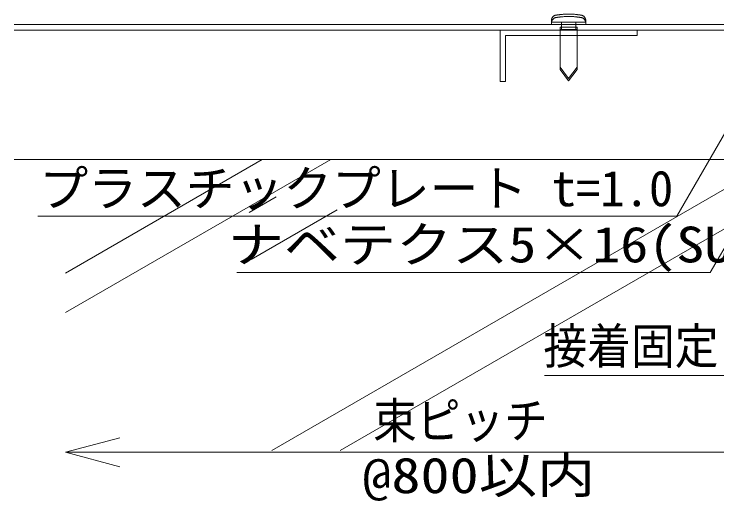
# Model space of a CAD drawing. Units: millimetres, scale not verified. Extents: x -4750 to 4750, y -3000 to 3000.
# Drawn here: x -2150.3 to -1944.9, y 340.4 to 482.7 of the extents above; entities that cross this region are included whole.
import ezdxf
from ezdxf.enums import TextEntityAlignment as Align

# ---------------------------------------------------------------- set-up
doc = ezdxf.new("R2010")
doc.units = ezdxf.units.MM
doc.header["$LTSCALE"] = 5
for name, color, linetype, lineweight in [('0-0_デッキ', 7, 'Continuous', 9), ('0-2_根太', 7, 'Continuous', 9), ('0-3_一般', 7, 'Continuous', 9), ('0-6_文字', 7, 'Continuous', 9), ('0-7_寸法', 7, 'Continuous', 9), ('0-8_ビス', 7, 'Continuous', 9)]:
    doc.layers.add(name, color=color, linetype=linetype, lineweight=lineweight)
doc.styles.add('ＭＳ ゴシック', font='')
doc.styles.get('ＭＳ ゴシック').set_extended_font_data('MS Gothic')

# ---------------------------------------------------------------- blocks, each defined once
blk = doc.blocks.new('グループ-244-1')
at = {"layer": '0-8_ビス'}
for p, q in [((-10407.4, -8968.4), (-10407.4, -8940.4)), ((-10407.4, -8968.4), (-10407.4, -8940.4)), ((-10407.4, -8968.4), (-10407.4, -8940.4)), ((-10322.6, -8940.4), (-10322.6, -8968.4)), ((-10322.6, -8940.4), (-10322.6, -8968.4)), ((-10322.6, -8940.4), (-10322.6, -8968.4))]:
    blk.add_line(p, q, dxfattribs=at)
for points in [[(-10457.2, -8909.3), (-10458.6, -8911.1), (-10459.9, -8912.9), (-10461.1, -8914.9), (-10462.1, -8916.8), (-10462.9, -8918.9), (-10463.6, -8921), (-10464.2, -8923), (-10464.6, -8925.1), (-10464.9, -8927.2), (-10465, -8929.2), (-10465, -8930.5), (-10465, -8930.9), (-10465, -8931.4), (-10465, -8931.9), (-10465, -8932.4), (-10465, -8932.9), (-10465, -8933.3), (-10465, -8933.8), (-10465, -8934.3), (-10465, -8934.8), (-10465, -8935.3), (-10465, -8935.7), (-10465, -8936.2), (-10465, -8936.7), (-10465, -8937.2), (-10465, -8937.7), (-10465, -8938.2), (-10465, -8938.6), (-10465, -8939.1), (-10465, -8939.6), (-10465, -8940.1), (-10462.7, -8940.4), (-10453.2, -8940.4), (-10443.8, -8940.4), (-10434.4, -8940.4), (-10425, -8940.4), (-10415.6, -8940.4), (-10406.2, -8940.4), (-10396.8, -8940.4)], [(-10382.1, -8892.8), (-10386.8, -8893.1), (-10391.5, -8893.3), (-10396.2, -8893.7), (-10400.9, -8894.1), (-10405.6, -8894.6), (-10410.3, -8895.1), (-10415, -8895.6), (-10416, -8895.8), (-10417.1, -8895.9), (-10418.1, -8896), (-10419.2, -8896.2), (-10420.2, -8896.3), (-10421.2, -8896.4), (-10422.3, -8896.6), (-10423.3, -8896.7), (-10424.4, -8896.8), (-10425.4, -8897), (-10426.4, -8897.1), (-10427.5, -8897.2), (-10428.5, -8897.4), (-10429.5, -8897.5), (-10430.6, -8897.6), (-10431.6, -8897.8), (-10432.7, -8897.9), (-10433.7, -8898), (-10434.7, -8898.2), (-10435.8, -8898.3), (-10436.8, -8898.4), (-10438.6, -8898.7), (-10440.6, -8899.1), (-10442.6, -8899.7), (-10444.6, -8900.4), (-10446.6, -8901.2), (-10448.5, -8902.2), (-10450.4, -8903.4), (-10452.3, -8904.6), (-10454, -8906.1), (-10455.7, -8907.6), (-10457.2, -8909.3)], [(-10285.9, -8900.2), (-10287.9, -8899.5), (-10290, -8899), (-10292, -8898.6), (-10293.5, -8898.4), (-10294.5, -8898.3), (-10295.5, -8898.1), (-10296.6, -8898), (-10297.6, -8897.9), (-10298.7, -8897.7), (-10299.7, -8897.6), (-10300.7, -8897.5), (-10301.8, -8897.3), (-10302.8, -8897.2), (-10303.8, -8897.1), (-10304.9, -8896.9), (-10305.9, -8896.8), (-10307, -8896.7), (-10308, -8896.5), (-10309, -8896.4), (-10310.1, -8896.3), (-10311.1, -8896.1), (-10312.2, -8896), (-10313.2, -8895.9), (-10314.2, -8895.7), (-10316.2, -8895.5), (-10320.9, -8894.9), (-10325.6, -8894.4), (-10330.3, -8894), (-10335, -8893.6), (-10339.7, -8893.3), (-10344.4, -8893), (-10349.1, -8892.8), (-10353.8, -8892.6), (-10358.5, -8892.5), (-10363.2, -8892.4), (-10367.9, -8892.5), (-10372.7, -8892.5), (-10377.4, -8892.6), (-10382.1, -8892.8)], [(-10265, -8940.4), (-10265, -8940), (-10265, -8939.5), (-10265, -8939), (-10265, -8938.5), (-10265, -8938), (-10265, -8937.6), (-10265, -8937.1), (-10265, -8936.6), (-10265, -8936.1), (-10265, -8935.6), (-10265, -8935.1), (-10265, -8934.7), (-10265, -8934.2), (-10265, -8933.7), (-10265, -8933.2), (-10265, -8932.7), (-10265, -8932.3), (-10265, -8931.8), (-10265, -8931.3), (-10265, -8930.8), (-10265, -8930.3), (-10265, -8928.7), (-10265.2, -8926.7), (-10265.5, -8924.6), (-10265.9, -8922.5), (-10266.5, -8920.4), (-10267.3, -8918.4), (-10268.2, -8916.3), (-10269.2, -8914.4), (-10270.4, -8912.4), (-10271.7, -8910.6), (-10273.2, -8908.9), (-10274.7, -8907.2), (-10276.4, -8905.7), (-10278.2, -8904.3), (-10280.1, -8903.1), (-10282, -8902), (-10283.9, -8901), (-10285.9, -8900.2)], [(-10396.8, -8940.4), (-10387.4, -8940.4), (-10377.9, -8940.4), (-10368.5, -8940.4), (-10359.1, -8940.4), (-10349.7, -8940.4), (-10340.3, -8940.4), (-10330.9, -8940.4), (-10321.5, -8940.4), (-10312.1, -8940.4), (-10302.7, -8940.4), (-10293.2, -8940.4), (-10283.8, -8940.4), (-10274.4, -8940.4), (-10265, -8940.4), (-10265, -8940.4)]]:
    blk.add_lwpolyline(points, dxfattribs=at)
blk.add_lwpolyline([(-10315, -8968.4), (-10315, -9202.7), (-10365, -9268.4), (-10415, -9202.7), (-10415, -8968.4)], close=True, dxfattribs=at)
blk = doc.blocks.new('グループ-261-1')
at = {"layer": '0-8_ビス'}
for p, q in [((-10407.4, -8982.4), (-10407.4, -8954.4)), ((-10407.4, -8982.4), (-10407.4, -8954.4)), ((-10407.4, -8982.4), (-10407.4, -8954.4)), ((-10322.6, -8954.4), (-10322.6, -8982.4)), ((-10322.6, -8954.4), (-10322.6, -8982.4)), ((-10322.6, -8954.4), (-10322.6, -8982.4))]:
    blk.add_line(p, q, dxfattribs=at)
for points in [[(-10382.1, -8906.8), (-10386.8, -8907.1), (-10391.5, -8907.3), (-10396.2, -8907.7), (-10400.9, -8908.1), (-10405.6, -8908.6), (-10410.3, -8909.1), (-10415, -8909.6), (-10416, -8909.8), (-10417.1, -8909.9), (-10418.1, -8910), (-10419.2, -8910.2), (-10420.2, -8910.3), (-10421.2, -8910.4), (-10422.3, -8910.6), (-10423.3, -8910.7), (-10424.4, -8910.8), (-10425.4, -8911), (-10426.4, -8911.1), (-10427.5, -8911.2), (-10428.5, -8911.4), (-10429.5, -8911.5), (-10430.6, -8911.6), (-10431.6, -8911.8), (-10432.7, -8911.9), (-10433.7, -8912), (-10434.7, -8912.2), (-10435.8, -8912.3), (-10436.8, -8912.4), (-10438.6, -8912.7), (-10440.6, -8913.1), (-10442.6, -8913.7), (-10444.6, -8914.4), (-10446.6, -8915.2), (-10448.5, -8916.2), (-10450.4, -8917.4), (-10452.3, -8918.6), (-10454, -8920.1), (-10455.7, -8921.6), (-10457.2, -8923.3)], [(-10285.9, -8914.2), (-10287.9, -8913.5), (-10290, -8913), (-10292, -8912.6), (-10293.5, -8912.4), (-10294.5, -8912.3), (-10295.5, -8912.1), (-10296.6, -8912), (-10297.6, -8911.9), (-10298.7, -8911.7), (-10299.7, -8911.6), (-10300.7, -8911.5), (-10301.8, -8911.3), (-10302.8, -8911.2), (-10303.8, -8911.1), (-10304.9, -8910.9), (-10305.9, -8910.8), (-10307, -8910.7), (-10308, -8910.5), (-10309, -8910.4), (-10310.1, -8910.3), (-10311.1, -8910.1), (-10312.2, -8910), (-10313.2, -8909.9), (-10314.2, -8909.7), (-10316.2, -8909.5), (-10320.9, -8908.9), (-10325.6, -8908.4), (-10330.3, -8908), (-10335, -8907.6), (-10339.7, -8907.3), (-10344.4, -8907), (-10349.1, -8906.8), (-10353.8, -8906.6), (-10358.5, -8906.5), (-10363.2, -8906.4), (-10367.9, -8906.5), (-10372.7, -8906.5), (-10377.4, -8906.6), (-10382.1, -8906.8)], [(-10457.2, -8923.3), (-10458.6, -8925.1), (-10459.9, -8926.9), (-10461.1, -8928.9), (-10462.1, -8930.8), (-10462.9, -8932.9), (-10463.6, -8935), (-10464.2, -8937), (-10464.6, -8939.1), (-10464.9, -8941.2), (-10465, -8943.2), (-10465, -8944.5), (-10465, -8944.9), (-10465, -8945.4), (-10465, -8945.9), (-10465, -8946.4), (-10465, -8946.9), (-10465, -8947.3), (-10465, -8947.8), (-10465, -8948.3), (-10465, -8948.8), (-10465, -8949.3), (-10465, -8949.7), (-10465, -8950.2), (-10465, -8950.7), (-10465, -8951.2), (-10465, -8951.7), (-10465, -8952.2), (-10465, -8952.6), (-10465, -8953.1), (-10465, -8953.6), (-10465, -8954.1), (-10462.7, -8954.4), (-10453.2, -8954.4), (-10443.8, -8954.4), (-10434.4, -8954.4), (-10425, -8954.4), (-10415.6, -8954.4), (-10406.2, -8954.4), (-10396.8, -8954.4)], [(-10265, -8954.4), (-10265, -8954), (-10265, -8953.5), (-10265, -8953), (-10265, -8952.5), (-10265, -8952), (-10265, -8951.6), (-10265, -8951.1), (-10265, -8950.6), (-10265, -8950.1), (-10265, -8949.6), (-10265, -8949.1), (-10265, -8948.7), (-10265, -8948.2), (-10265, -8947.7), (-10265, -8947.2), (-10265, -8946.7), (-10265, -8946.3), (-10265, -8945.8), (-10265, -8945.3), (-10265, -8944.8), (-10265, -8944.3), (-10265, -8942.7), (-10265.2, -8940.7), (-10265.5, -8938.6), (-10265.9, -8936.5), (-10266.5, -8934.4), (-10267.3, -8932.4), (-10268.2, -8930.3), (-10269.2, -8928.4), (-10270.4, -8926.4), (-10271.7, -8924.6), (-10273.2, -8922.9), (-10274.7, -8921.2), (-10276.4, -8919.7), (-10278.2, -8918.3), (-10280.1, -8917.1), (-10282, -8916), (-10283.9, -8915), (-10285.9, -8914.2)], [(-10396.8, -8954.4), (-10387.4, -8954.4), (-10377.9, -8954.4), (-10368.5, -8954.4), (-10359.1, -8954.4), (-10349.7, -8954.4), (-10340.3, -8954.4), (-10330.9, -8954.4), (-10321.5, -8954.4), (-10312.1, -8954.4), (-10302.7, -8954.4), (-10293.2, -8954.4), (-10283.8, -8954.4), (-10274.4, -8954.4), (-10265, -8954.4), (-10265, -8954.4)]]:
    blk.add_lwpolyline(points, dxfattribs=at)
blk.add_lwpolyline([(-10315, -8982.4), (-10315, -9216.7), (-10365, -9282.4), (-10415, -9216.7), (-10415, -8982.4)], close=True, dxfattribs=at)
blk = doc.blocks.new('グループ-467-1')
at = {"layer": '0-2_根太'}
for p, q in [((-8435.1, -8954.4), (-13605, -8954.4)), ((-8435.1, -8986.4), (-13605, -8986.4))]:
    blk.add_line(p, q, dxfattribs=at)

msp = doc.modelspace()

# ---------------------------------------------------------------- linework, layer by layer
at = {"layer": '0-0_デッキ'}
msp.add_lwpolyline([(-2008.251, 462.994), (-2008.251, 477.994), (-1968.251, 477.994), (-1968.251, 476.394), (-2006.651, 476.394), (-2006.651, 462.994)], close=True, dxfattribs=at)
msp.add_lwpolyline([(-2008.251, 462.994), (-2008.251, 477.994), (-1968.251, 477.994), (-1968.251, 476.394), (-2006.651, 476.394), (-2006.651, 462.994)], close=True, dxfattribs=at)
at = {"layer": '0-3_一般'}
msp.add_line((-1618.191, 440.194), (-2150.253, 440.194), dxfattribs=at)
msp.add_line((-1618.191, 440.194), (-2150.253, 440.194), dxfattribs=at)
msp.add_line((-1618.191, 440.194), (-2150.253, 440.194), dxfattribs=at)
at = {"layer": '0-3_一般', "color": 134}
for p, q in [((-2077.753, 440.194), (-2135.253, 406.996)), ((-2057.753, 440.194), (-2135.253, 395.449)), ((-2077.753, 440.194), (-2135.253, 406.996)), ((-2057.753, 440.194), (-2135.253, 395.449)), ((-2077.753, 440.194), (-2135.253, 406.996)), ((-2057.753, 440.194), (-2135.253, 395.449)), ((-1927.753, 440.194), (-2074.978, 355.194)), ((-1907.753, 440.194), (-2054.978, 355.194)), ((-2073.673, 429.297), (-2081.524, 424.764)), ((-2073.673, 429.297), (-2081.524, 424.764)), ((-2073.673, 429.297), (-2081.524, 424.764)), ((-2055.873, 425.486), (-2080.958, 411.004)), ((-2055.873, 425.486), (-2080.958, 411.004)), ((-2055.873, 425.486), (-2080.958, 411.004))]:
    msp.add_line(p, q, dxfattribs=at)
at = {"layer": '0-6_文字'}
for p, q in [((-1956.649, 423.657), (-1925.753, 477.169)), ((-1946.855, 407.143), (-1910.644, 469.864)), ((-1956.649, 423.657), (-2143.273, 423.657)), ((-1946.855, 407.143), (-2085.147, 407.143)), ((-1937.553, 377.137), (-1995.286, 377.137))]:
    msp.add_line(p, q, dxfattribs=at)
at = {"layer": '0-7_寸法'}
msp.add_line((-1635.253, 354.657), (-2135.253, 354.657), dxfattribs=at)
msp.add_lwpolyline([(-2119.378, 350.404), (-2135.253, 354.657), (-2119.378, 358.911)], dxfattribs=at)

# ---------------------------------------------------------------- block references
at = {"layer": '0-2_根太', "xscale": 0.05, "yscale": 0.05}
msp.add_blockref('グループ-467-1', (-1470, 927.316), dxfattribs=at)
at = {"layer": '0-8_ビス', "xscale": 0.05, "yscale": 0.05}
for name in ['グループ-244-1', 'グループ-261-1']:
    msp.add_blockref(name, (-1470, 927.316), dxfattribs=at)

# ---------------------------------------------------------------- texts
at = {"layer": '0-6_文字', "style": 'ＭＳ ゴシック'}
msp.add_text('プラスチックプレート t=1.0', height=10.45, dxfattribs=at).set_placement((-2142.857, 423.404), align=Align.BOTTOM_LEFT)
for s, height, width, p in [('ナベテクス5×16(SUS)', 10.45, 1.15, (-2087.808, 407.004)), ('接着固定', 10.41, 0.9, (-1995.594, 377.349))]:
    msp.add_text(s, height=height, dxfattribs=dict(at, width=width)).set_placement(p, align=Align.BOTTOM_LEFT)
at = {"layer": '0-7_寸法', "style": 'ＭＳ ゴシック'}
for s, width, p in [('束ピッチ', 0.9, (-2045.4, 355.596)), ('@800以内', 1.2, (-2048.512, 339.596))]:
    msp.add_text(s, height=10.41, dxfattribs=dict(at, width=width)).set_placement(p, align=Align.BOTTOM_LEFT)

doc.saveas('drawing.dxf')
